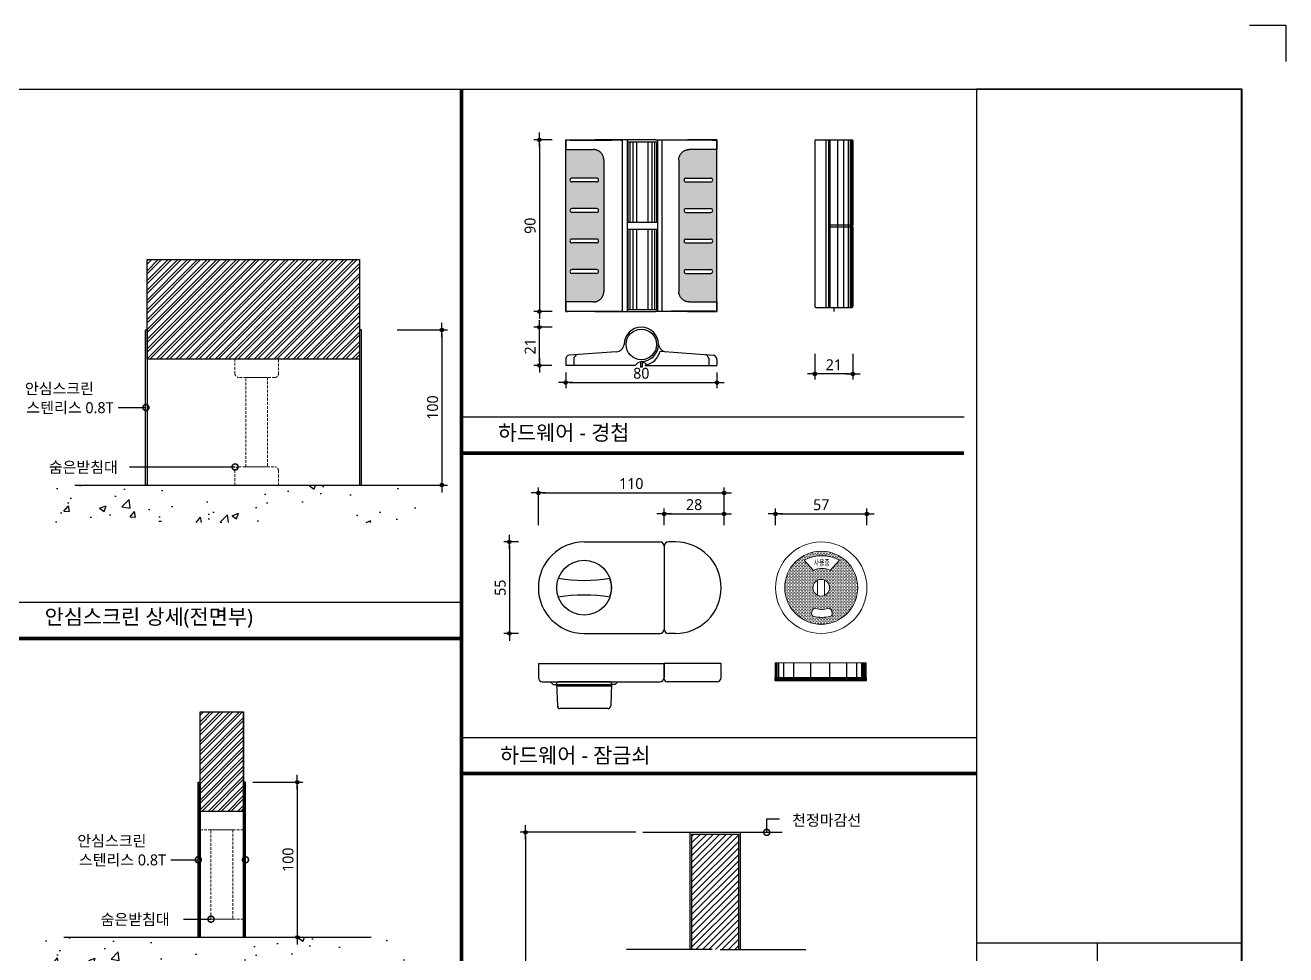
# Model space of a CAD drawing. Extents: x -256 to 8104, y -176 to 5714.
# Drawn here: x 4629 to 8104, y 3153 to 5714 of the extents above; entities that cross this region are included whole.
import ezdxf
from ezdxf.enums import TextEntityAlignment as Align

# ---------------------------------------------------------------- set-up
doc = ezdxf.new("R2010")
doc.units = 0
doc.header["$LTSCALE"] = 30
doc.linetypes.add('HIDDEN', pattern=[0.375, 0.25, -0.125])
doc.layers.get('0').update_dxf_attribs({"linetype": 'CONTINUOUS'})
doc.layers.get('DEFPOINTS').update_dxf_attribs({"linetype": 'CONTINUOUS'})
for name, color, linetype in [('02---제품선', 4, 'CONTINUOUS'), ('C', 2, 'CONTINUOUS'), ('curior-0Line', 252, 'CONTINUOUS'), ('DIM', 7, 'CONTINUOUS'), ('HAT', 8, 'CONTINUOUS'), ('HID', 9, 'HIDDEN'), ('TIT', 3, 'CONTINUOUS'), ('문자', 3, 'CONTINUOUS'), ('부자재', 4, 'CONTINUOUS'), ('잠금쇠(회전형)', 4, 'CONTINUOUS'), ('치수', 1, 'CONTINUOUS'), ('판넬', 2, 'CONTINUOUS'), ('해치', 8, 'CONTINUOUS')]:
    doc.layers.add(name, color=color, linetype=linetype)
doc.styles.add('HDW', font='gulim.ttc')
doc.styles.add('돋움', font='malgun.ttf')
doc.dimstyles.new('10', dxfattribs={"dimscale": 10, "dimtxt": 3, "dimasz": 1, "dimexe": 1.5, "dimexo": 2, "dimgap": 1, "dimtad": 1, "dimdec": 0, "dimlunit": 6, "dimtxsty": '돋움', "dimblk": 'DIMDOT', "dimcen": -1, "dimdle": 1.5, "dimclrt": 3, "dimazin": 3, "dimtfac": 1, "dimtdec": 0, "dimtix": 1, "dimtmove": 2, "dimatfit": 3, "dimldrblk": 'DIMDOT', "dimarcsym": 0})

# ---------------------------------------------------------------- blocks, each defined once
blk = doc.blocks.new('DIMDOT')
at = {"linetype": 'Continuous'}
blk.add_line((-2, 0), (2, 0), dxfattribs=at)
for radius in [0.5, 0.25]:
    blk.add_circle((0, 0), radius, dxfattribs=at)
blk = doc.blocks.new('*D30')
at = {"layer": 'DEFPOINTS', "color": 0}
for p in [(14744.3, 4552.6), (14232.3, 4444), (14744.3, 4444)]:
    blk.add_point(p, dxfattribs=at)
at = {"layer": 'DIM', "color": 0, "lineweight": -2, "ltscale": 10}
for p, q in [((14232.3, 4464), (14232.3, 4567.6)), ((14242.3, 4552.6), (14734.3, 4552.6)), ((14744.3, 4464), (14744.3, 4567.6))]:
    blk.add_line(p, q, dxfattribs=at)
at = {"layer": 'DIM', "color": 0, "lineweight": -2, "xscale": 10, "yscale": 10, "zscale": 10, "rotation": 180}
blk.add_blockref('DIMDOT', (14232.3, 4552.6), dxfattribs=at)
at = {"layer": 'DIM', "color": 0, "lineweight": -2, "xscale": 10, "yscale": 10, "zscale": 10}
blk.add_blockref('DIMDOT', (14744.3, 4552.6), dxfattribs=at)
at = {"layer": 'DIM', "color": 3, "insert": (14488.3, 4578.2), "char_height": 30, "attachment_point": 5, "style": '돋움'}
blk.add_mtext('110', dxfattribs=at)
blk = doc.blocks.new('*D31')
at = {"layer": 'DEFPOINTS', "color": 0}
for p in [(14744.3, 4494.6), (14579.2, 4444), (14744.3, 4444)]:
    blk.add_point(p, dxfattribs=at)
at = {"layer": 'DIM', "color": 0, "lineweight": -2, "ltscale": 10}
for p, q in [((14579.2, 4464), (14579.2, 4509.6)), ((14589.2, 4494.6), (14734.3, 4494.6)), ((14744.3, 4464), (14744.3, 4509.6))]:
    blk.add_line(p, q, dxfattribs=at)
at = {"layer": 'DIM', "color": 0, "lineweight": -2, "xscale": 10, "yscale": 10, "zscale": 10, "rotation": 180}
blk.add_blockref('DIMDOT', (14579.2, 4494.6), dxfattribs=at)
at = {"layer": 'DIM', "color": 0, "lineweight": -2, "xscale": 10, "yscale": 10, "zscale": 10}
blk.add_blockref('DIMDOT', (14744.3, 4494.6), dxfattribs=at)
at = {"layer": 'DIM', "color": 3, "insert": (14661.7, 4520.1), "char_height": 30, "attachment_point": 5, "style": '돋움'}
blk.add_mtext('28', dxfattribs=at)
blk = doc.blocks.new('*D32')
at = {"layer": 'DEFPOINTS', "color": 0}
for p in [(15138, 4494.6), (14886, 4444), (15138, 4444)]:
    blk.add_point(p, dxfattribs=at)
at = {"layer": 'DIM', "color": 0, "lineweight": -2, "ltscale": 10}
for p, q in [((14886, 4464), (14886, 4509.6)), ((14896, 4494.6), (15128, 4494.6)), ((15138, 4464), (15138, 4509.6))]:
    blk.add_line(p, q, dxfattribs=at)
at = {"layer": 'DIM', "color": 0, "lineweight": -2, "xscale": 10, "yscale": 10, "zscale": 10, "rotation": 180}
blk.add_blockref('DIMDOT', (14886, 4494.6), dxfattribs=at)
at = {"layer": 'DIM', "color": 0, "lineweight": -2, "xscale": 10, "yscale": 10, "zscale": 10}
blk.add_blockref('DIMDOT', (15138, 4494.6), dxfattribs=at)
at = {"layer": 'DIM', "color": 3, "insert": (15012, 4519.9), "char_height": 30, "attachment_point": 5, "style": '돋움'}
blk.add_mtext('57', dxfattribs=at)
blk = doc.blocks.new('*D26')
at = {"layer": 'DEFPOINTS', "color": 0}
for p in [(14289.9, 5525.4), (14234.9, 5052.2), (14289.9, 5052.2)]:
    blk.add_point(p, dxfattribs=at)
at = {"layer": 'DIM', "color": 0, "lineweight": -2, "ltscale": 10}
for p, q in [((14269.9, 5525.4), (14219.9, 5525.4)), ((14234.9, 5515.4), (14234.9, 5062.2)), ((14269.9, 5052.2), (14219.9, 5052.2))]:
    blk.add_line(p, q, dxfattribs=at)
at = {"layer": 'DIM', "color": 0, "lineweight": -2, "xscale": 10, "yscale": 10, "zscale": 10}
for p, rotation in [((14234.9, 5525.4), 90), ((14234.9, 5052.2), 270)]:
    blk.add_blockref('DIMDOT', p, dxfattribs=dict(at, rotation=rotation))
at = {"layer": 'DIM', "color": 3, "insert": (14209.4, 5288.8), "char_height": 30, "attachment_point": 5, "rotation": 90, "style": '돋움'}
blk.add_mtext('90', dxfattribs=at)
blk = doc.blocks.new('*D27')
at = {"layer": 'DEFPOINTS', "color": 0}
for p in [(14307.5, 4904), (14724.6, 4904), (14724.6, 4856.6)]:
    blk.add_point(p, dxfattribs=at)
at = {"layer": 'DIM', "color": 0, "lineweight": -2, "ltscale": 10}
for p, q in [((14307.5, 4884), (14307.5, 4841.6)), ((14724.6, 4884), (14724.6, 4841.6)), ((14317.5, 4856.6), (14714.6, 4856.6))]:
    blk.add_line(p, q, dxfattribs=at)
at = {"layer": 'DIM', "color": 0, "lineweight": -2, "xscale": 10, "yscale": 10, "zscale": 10, "rotation": 180}
blk.add_blockref('DIMDOT', (14307.5, 4856.6), dxfattribs=at)
at = {"layer": 'DIM', "color": 0, "lineweight": -2, "xscale": 10, "yscale": 10, "zscale": 10}
blk.add_blockref('DIMDOT', (14724.6, 4856.6), dxfattribs=at)
at = {"layer": 'DIM', "color": 3, "insert": (14516, 4882.1), "char_height": 30, "attachment_point": 5, "style": '돋움'}
blk.add_mtext('80', dxfattribs=at)
blk = doc.blocks.new('*D28')
at = {"layer": 'DEFPOINTS', "color": 0}
for p in [(14234.9, 5009), (14289.9, 5009), (14289.2, 4904)]:
    blk.add_point(p, dxfattribs=at)
at = {"layer": 'DIM', "color": 0, "lineweight": -2, "ltscale": 10}
for p, q in [((14269.9, 5009), (14219.9, 5009)), ((14234.9, 4914), (14234.9, 4999)), ((14269.2, 4904), (14219.9, 4904))]:
    blk.add_line(p, q, dxfattribs=at)
at = {"layer": 'DIM', "color": 0, "lineweight": -2, "xscale": 10, "yscale": 10, "zscale": 10}
for p, rotation in [((14234.9, 5009), 90), ((14234.9, 4904), 270)]:
    blk.add_blockref('DIMDOT', p, dxfattribs=dict(at, rotation=rotation))
at = {"layer": 'DIM', "color": 3, "insert": (14209.5, 4956.5), "char_height": 30, "attachment_point": 5, "rotation": 90, "style": '돋움'}
blk.add_mtext('21', dxfattribs=at)
blk = doc.blocks.new('*D29')
at = {"layer": 'DEFPOINTS', "color": 0}
for p in [(14994.4, 4956.2), (15099.4, 4955.5), (14994.4, 4880.5)]:
    blk.add_point(p, dxfattribs=at)
at = {"layer": 'DIM', "color": 0, "lineweight": -2, "ltscale": 10}
for p, q in [((14994.4, 4936.2), (14994.4, 4865.5)), ((15099.4, 4935.5), (15099.4, 4865.5)), ((15089.4, 4880.5), (15004.4, 4880.5))]:
    blk.add_line(p, q, dxfattribs=at)
at = {"layer": 'DIM', "color": 0, "lineweight": -2, "xscale": 10, "yscale": 10, "zscale": 10, "rotation": 180}
blk.add_blockref('DIMDOT', (14994.4, 4880.5), dxfattribs=at)
at = {"layer": 'DIM', "color": 0, "lineweight": -2, "xscale": 10, "yscale": 10, "zscale": 10}
blk.add_blockref('DIMDOT', (15099.4, 4880.5), dxfattribs=at)
at = {"layer": 'DIM', "color": 3, "insert": (15046.9, 4905.8), "char_height": 30, "attachment_point": 5, "style": '돋움'}
blk.add_mtext('21', dxfattribs=at)
blk = doc.blocks.new('*D34')
at = {"layer": 'DEFPOINTS', "color": 0}
for p in [(14197.9, 4417.4), (14152.3, 4165.4), (14197.9, 4165.4)]:
    blk.add_point(p, dxfattribs=at)
at = {"layer": 'DIM', "color": 0, "lineweight": -2, "ltscale": 10}
for p, q in [((14177.9, 4417.4), (14137.3, 4417.4)), ((14152.3, 4407.4), (14152.3, 4175.4)), ((14177.9, 4165.4), (14137.3, 4165.4))]:
    blk.add_line(p, q, dxfattribs=at)
at = {"layer": 'DIM', "color": 0, "lineweight": -2, "xscale": 10, "yscale": 10, "zscale": 10}
for p, rotation in [((14152.3, 4417.4), 90), ((14152.3, 4165.4), 270)]:
    blk.add_blockref('DIMDOT', p, dxfattribs=dict(at, rotation=rotation))
at = {"layer": 'DIM', "color": 3, "insert": (14127, 4291.4), "char_height": 30, "attachment_point": 5, "rotation": 90, "style": '돋움'}
blk.add_mtext('55', dxfattribs=at)
blk = doc.blocks.new('*D33')
at = {"layer": 'DEFPOINTS', "color": 0}
for p in [(14520.9, 3617.4), (14196.8, 1278.5), (14520.9, 1278.5)]:
    blk.add_point(p, dxfattribs=at)
at = {"layer": 'DIM', "color": 0, "lineweight": -2, "ltscale": 10}
for p, q in [((14500.9, 3617.4), (14181.8, 3617.4)), ((14196.8, 3607.4), (14196.8, 1288.5)), ((14500.9, 1278.5), (14181.8, 1278.5))]:
    blk.add_line(p, q, dxfattribs=at)
at = {"layer": 'DIM', "color": 0, "lineweight": -2, "xscale": 10, "yscale": 10, "zscale": 10}
for p, rotation in [((14196.8, 3617.4), 90), ((14196.8, 1278.5), 270)]:
    blk.add_blockref('DIMDOT', p, dxfattribs=dict(at, rotation=rotation))
at = {"layer": 'DIM', "color": 3, "insert": (14171.6, 2448), "char_height": 30, "attachment_point": 5, "rotation": 90, "style": '돋움'}
blk.add_mtext('VAR.', dxfattribs=at)
blk = doc.blocks.new('A$C13EB2441')
for p, q in [((0.837, 7.375), (0.837, 14.115)), ((0.837, 6.74), (0.837, 0))]:
    blk.add_line(p, q)
blk = doc.blocks.new('*D36')
at = {"layer": 'DEFPOINTS', "color": 0}
for p in [(13424.7, 3755.5), (13424.7, 3328.1), (13567.6, 3328.1)]:
    blk.add_point(p, dxfattribs=at)
at = {"layer": 'DIM', "color": 0, "lineweight": -2, "ltscale": 10}
for p, q in [((13444.7, 3755.5), (13582.6, 3755.5)), ((13567.6, 3745.5), (13567.6, 3338.1)), ((13444.7, 3328.1), (13582.6, 3328.1))]:
    blk.add_line(p, q, dxfattribs=at)
at = {"layer": 'DIM', "color": 0, "lineweight": -2, "xscale": 10, "yscale": 10, "zscale": 10}
for p, rotation in [((13567.6, 3755.5), 90), ((13567.6, 3328.1), 270)]:
    blk.add_blockref('DIMDOT', p, dxfattribs=dict(at, rotation=rotation))
at = {"layer": 'DIM', "color": 3, "insert": (13542.1, 3541.8), "char_height": 30, "attachment_point": 5, "rotation": 90, "style": '돋움'}
blk.add_mtext('100', dxfattribs=at)
blk = doc.blocks.new('_DOTSMALL')
at = {"color": 0, "linetype": 'ByBlock', "const_width": 0.5}
blk.add_lwpolyline([(-0.0625, 0, 1), (0.0625, 0, 1)], format="xyb", close=True, dxfattribs=at)
blk = doc.blocks.new('A$C63EC304E')
at = {"layer": '치수', "color": 1, "xscale": 2.5, "yscale": 2.5, "zscale": 2.5, "rotation": 234.3098741996962}
blk.add_blockref('_DOTSMALL', (0.31, 0.31), dxfattribs=at)
blk = doc.blocks.new('A$C2BC9653E')
at = {"layer": '치수', "xscale": 0.3333333333333333, "yscale": 0.3333333333333333, "zscale": 0.3333333333333333}
blk.add_blockref('A$C63EC304E', (0, 0), dxfattribs=at)
blk = doc.blocks.new('A$C7FC71301')
at = {"layer": '치수', "rotation": 180}
blk.add_blockref('A$C2BC9653E', (0.208, 0.208), dxfattribs=at)
blk = doc.blocks.new('A$C4A20372B')
at = {"layer": '치수'}
blk.add_blockref('A$C7FC71301', (0, 0), dxfattribs=at)
blk = doc.blocks.new('A$C566469F5')
at = {"layer": '치수'}
blk.add_blockref('A$C4A20372B', (0, 0), dxfattribs=at)
blk = doc.blocks.new('A$C7E317CD4')
at = {"layer": '해치', "xscale": 2, "yscale": 2, "zscale": 2}
blk.add_blockref('A$C566469F5', (0, 0), dxfattribs=at)
blk = doc.blocks.new('A$C601D7F27')
at = {"layer": '치수'}
blk.add_blockref('A$C7E317CD4', (0, 0), dxfattribs=at)
blk = doc.blocks.new('A$C38802C08')
at = {"layer": '치수'}
blk.add_blockref('A$C601D7F27', (0, 0), dxfattribs=at)
blk = doc.blocks.new('*D38')
at = {"layer": 'DEFPOINTS', "color": 0}
for p in [(13823.4, 5001.6), (13823.4, 4574.2), (13966.3, 4574.2)]:
    blk.add_point(p, dxfattribs=at)
at = {"layer": 'DIM', "color": 0, "lineweight": -2, "ltscale": 10}
for p, q in [((13843.4, 5001.6), (13981.3, 5001.6)), ((13966.3, 4991.6), (13966.3, 4584.2)), ((13843.4, 4574.2), (13981.3, 4574.2))]:
    blk.add_line(p, q, dxfattribs=at)
at = {"layer": 'DIM', "color": 0, "lineweight": -2, "xscale": 10, "yscale": 10, "zscale": 10}
for p, rotation in [((13966.3, 5001.6), 90), ((13966.3, 4574.2), 270)]:
    blk.add_blockref('DIMDOT', p, dxfattribs=dict(at, rotation=rotation))
at = {"layer": 'DIM', "color": 3, "insert": (13940.7, 4787.9), "char_height": 30, "attachment_point": 5, "rotation": 90, "style": '돋움'}
blk.add_mtext('100', dxfattribs=at)
blk = doc.blocks.new('DESIGN-01', base_point=(8188.6, 127.1))
h = blk.add_hatch()
h.set_pattern_fill('ANSI31', color=2, style=0)
h.set_pattern_definition([(45, (11405.2524, 1791.3226), (-2.245064, 2.245064), [])])
h.paths.add_polyline_path([(13299.7, 3755.5), (13294.7, 3755.5), (13294.7, 3543.9, -1), (13294.7, 3539.7), (13294.7, 3328.1), (13299.7, 3328.1)])
h.paths.add_polyline_path([(13424.7, 3539.7, -1), (13424.7, 3543.9), (13424.7, 3755.5), (13419.7, 3755.5), (13419.7, 3328.1), (13424.7, 3328.1)])
at = {"layer": 'HAT'}
h = blk.add_hatch(dxfattribs=at)
h.set_pattern_fill('ANSI32', color=256, scale=2, style=0)
h.set_pattern_definition([(45, (-103.01, -57.5), (-13.470384, 13.470384), []), (45, (-94.03, -57.5), (-13.470384, 13.470384), [])])
h.paths.add_polyline_path([(13153.9, 5195.4), (13739.3, 5195.4), (13739.3, 4920.8), (13153.9, 4920.8)])
h = blk.add_hatch(dxfattribs=at)
h.set_pattern_fill('ANSI32', color=256, scale=2, style=0)
h.set_pattern_definition([(45, (8218.403, -48.667), (-13.470384, 13.470384), []), (45, (8227.384, -48.667), (-13.470384, 13.470384), [])])
h.paths.add_polyline_path([(13419.7, 3949.3), (13299.7, 3949.3), (13299.7, 3674.7), (13419.7, 3674.7), (13419.7, 3755.5)])
at = {"layer": 'HAT', "transparency": 33554687}
h = blk.add_hatch(dxfattribs=at)
h.set_pattern_fill('ANSI31', color=256, scale=4)
h.set_pattern_definition([(45, (-132.914, -48.667), (-8.980256, 8.980256), [])])
h.paths.add_polyline_path([(14711.1, 3294.5), (14733.3, 3294.5), (14784.7, 3294.5), (14784.7, 3612.4), (14654.7, 3612.4), (14654.7, 3294.5)])
at = {"layer": '해치'}
h = blk.add_hatch(dxfattribs=at)
h.set_pattern_fill('DOTS', color=256, scale=2.628474)
h.set_pattern_definition([(0, (11345.76, 5860.3747), (2.086351, 4.172702), [0, -4.172702])])
edge = h.paths.add_edge_path()
edge.add_line((14308, 5078.8), (14308, 5078.8))
edge.add_spline(control_points=[(14308, 5078.8), (14308.3, 5078.8), (14319.8, 5078.8)], knot_values=[-0.724312, -0.724312, -0.724312, 0.724312, 0.724312, 0.724312], weights=[1, 0.748956, 1], degree=2, periodic=0)
edge.add_line((14319.8, 5078.8), (14383.7, 5078.8))
edge.add_spline(control_points=[(14383.7, 5078.8), (14412.6, 5078.8), (14412.6, 5107.7)], knot_values=[-1.570796, -1.570796, -1.570796, 0, 0, 0], weights=[1, 0.707107, 1], degree=2, periodic=0)
edge.add_line((14412.6, 5107.7), (14412.6, 5469.9))
edge.add_spline(control_points=[(14412.6, 5469.9), (14412.6, 5498.8), (14383.7, 5498.8)], knot_values=[0, 0, 0, 1.570796, 1.570796, 1.570796], weights=[1, 0.707107, 1], degree=2, periodic=0)
edge.add_line((14383.7, 5498.8), (14319.8, 5498.8))
edge.add_spline(control_points=[(14319.8, 5498.8), (14308.3, 5498.8), (14308, 5498.8)], knot_values=[-0.724312, -0.724312, -0.724312, 0.724312, 0.724312, 0.724312], weights=[1, 0.748956, 1], degree=2, periodic=0)
edge.add_line((14308, 5498.8), (14308, 5078.8))
h.paths.add_polyline_path([(14392.9, 5420.1, -0.414214), (14398.1, 5414.8, -0.414214), (14392.9, 5409.5), (14324.5, 5409.5, -0.414214), (14319.3, 5414.8, -0.414214), (14324.5, 5420.1)], flags=16)
h.paths.add_polyline_path([(14392.9, 5336.1, -0.414214), (14398.1, 5330.8, -0.414214), (14392.9, 5325.5), (14324.5, 5325.5, -0.414214), (14319.3, 5330.8, -0.414214), (14324.5, 5336.1)], flags=16)
h.paths.add_polyline_path([(14392.9, 5252, -0.414214), (14398.1, 5246.8, -0.414214), (14392.9, 5241.5), (14324.5, 5241.5, -0.414214), (14319.3, 5246.8, -0.414214), (14324.5, 5252)], flags=16)
h.paths.add_polyline_path([(14392.9, 5168, -0.414214), (14398.1, 5162.8, -0.414214), (14392.9, 5157.5), (14324.5, 5157.5, -0.414214), (14319.3, 5162.8, -0.414214), (14324.5, 5168)], flags=16)
h = blk.add_hatch(dxfattribs=at)
h.set_pattern_fill('DOTS', color=256, scale=2.628474)
h.set_pattern_definition([(0, (10871.1426, 5860.3747), (2.086351, 4.1727023), [0, -4.1727023])])
edge = h.paths.add_edge_path()
edge.add_spline(control_points=[(14619.4, 5469.9), (14619.4, 5498.8), (14648.3, 5498.8)], knot_values=[0, 0, 0, 1.570796, 1.570796, 1.570796], weights=[1, 0.707107, 1], degree=2, periodic=0)
edge.add_line((14648.3, 5498.8), (14712.2, 5498.8))
edge.add_spline(control_points=[(14712.2, 5498.8), (14723.8, 5498.8), (14724, 5498.8)], knot_values=[-0.724312, -0.724312, -0.724312, 0.724312, 0.724312, 0.724312], weights=[1, 0.748956, 1], degree=2, periodic=0)
edge.add_line((14724.1, 5498.8), (14724.1, 5078.8))
edge.add_line((14724.1, 5078.8), (14724, 5078.8))
edge.add_spline(control_points=[(14724, 5078.8), (14723.8, 5078.8), (14712.2, 5078.8)], knot_values=[-0.724312, -0.724312, -0.724312, 0.724312, 0.724312, 0.724312], weights=[1, 0.748956, 1], degree=2, periodic=0)
edge.add_line((14712.2, 5078.8), (14648.3, 5078.8))
edge.add_spline(control_points=[(14648.3, 5078.8), (14619.4, 5078.8), (14619.4, 5107.7)], knot_values=[-1.570796, -1.570796, -1.570796, 0, 0, 0], weights=[1, 0.707107, 1], degree=2, periodic=0)
edge.add_line((14619.4, 5107.7), (14619.4, 5469.9))
h.paths.add_polyline_path([(14639.2, 5420.1, 0.414214), (14633.9, 5414.8, 0.414214), (14639.2, 5409.5), (14707.5, 5409.5, 0.414214), (14712.8, 5414.8, 0.414214), (14707.5, 5420.1)], flags=16)
h.paths.add_polyline_path([(14639.2, 5336.1, 0.414214), (14633.9, 5330.8, 0.414214), (14639.2, 5325.5), (14707.5, 5325.5, 0.414214), (14712.8, 5330.8, 0.414214), (14707.5, 5336.1)], flags=16)
h.paths.add_polyline_path([(14639.2, 5252, 0.414214), (14633.9, 5246.8, 0.414214), (14639.2, 5241.5), (14707.5, 5241.5, 0.414214), (14712.8, 5246.8, 0.414214), (14707.5, 5252)], flags=16)
h.paths.add_polyline_path([(14639.2, 5168, 0.414214), (14633.9, 5162.8, 0.414214), (14639.2, 5157.5), (14707.5, 5157.5, 0.414214), (14712.8, 5162.8, 0.414214), (14707.5, 5168)], flags=16)
h = blk.add_hatch(dxfattribs=at)
h.set_pattern_fill('AR-CONC', color=256, style=0)
h.set_pattern_definition([(50, (11435.16, 3037.4), (182.185, -15.939), [19.05, -209.55]), (355, (11435.16, 3037.4), (-35.243, 191.057), [15.24, -167.64]), (100.451, (11450.34, 3036.08), (146.943, 175.117), [16.19, -178.09]), (46.184, (11435.16, 3088.2), (271.079, -42.042), [28.575, -314.325]), (96.636, (11457.75, 3084.7), (237.404, 247.426), [24.285, -267.135]), (351.184, (11435.16, 3088.2), (237.405, 247.425), [22.86, -251.46]), (21, (11460.56, 3075.5), (151.615, -102.2655), [19.05, -209.55]), (326, (11460.56, 3075.5), (61.802, 184.188), [15.24, -167.64]), (71.4514, (11473.2, 3066.98), (213.416, 81.923), [16.19, -178.09]), (37.5, (11435.16, 3037.406), (3.0886, 84.555), [0, -165.608, 0, -170.18, 0, -168.275]), (7.5, (11435.16, 3037.41), (66.8197, 100.1806), [0, -97.028, 0, -161.798, 0, -64.135]), (327.5, (11378.515, 3037.406), (135.5906, -5.7287), [0, -63.5, 0, -198.12, 0, -262.89]), (317.5, (11353.11, 3037.41), (148.129, 25.4265), [0, -82.55, 0, -131.572, 0, -186.69])])
h.paths.add_polyline_path([(13914.7, 4471.2), (13914.7, 4574.2), (12864.5, 4574.2), (12864.5, 4471.2)])
h = blk.add_hatch(dxfattribs=at)
h.set_pattern_fill('DOTS', color=256, scale=2.628474)
h.set_pattern_definition([(0, (9317.9545, 834.0972), (2.086351, 4.1727023), [0, -4.1727023])])
h.paths.add_polyline_path([(15112.6, 4291.4, 1), (14911.3, 4291.4, 1)])
h.paths.add_polyline_path([(14989, 4291.4, -1), (15034.9, 4291.4, -1)], flags=16)
h.paths.add_polyline_path([(15036.7, 4338.7, 0.250537), (14990.8, 4338.7), (14965, 4367.2, -0.258173), (15062.5, 4367.2)], flags=16)
h.paths.add_polyline_path([(15039.4, 4230), (15042.2, 4221.9, -0.437988), (15037.4, 4212.8, -0.127495), (14990.2, 4212.8, -0.437988), (14985.3, 4221.9), (14988.1, 4230, -0.407197), (14996.9, 4234.4, 0.156299), (15030.7, 4234.4, -0.407197)], flags=16)
h.paths.add_polyline_path([(14987.4, 4345.7), (14987.4, 4374.9), (15039.7, 4374.9), (15039.7, 4345.7)], flags=8)
h = blk.add_hatch(dxfattribs=at)
h.set_pattern_fill('AR-CONC', color=256, style=0)
h.set_pattern_definition([(50, (11405.25, 1791.32), (182.185, -15.939), [19.05, -209.55]), (355, (11405.25, 1791.32), (-35.243, 191.057), [15.24, -167.64]), (100.451, (11420.43, 1790), (146.943, 175.117), [16.19, -178.09]), (46.184, (11405.25, 1842.12), (271.079, -42.042), [28.575, -314.325]), (96.636, (11427.84, 1838.62), (237.404, 247.426), [24.285, -267.135]), (351.184, (11405.25, 1842.12), (237.405, 247.425), [22.86, -251.46]), (21, (11430.65, 1829.42), (151.615, -102.2655), [19.05, -209.55]), (326, (11430.65, 1829.42), (61.802, 184.188), [15.24, -167.64]), (71.4514, (11443.29, 1820.9), (213.416, 81.923), [16.19, -178.09]), (37.5, (11405.25, 1791.32), (3.0886, 84.555), [0, -165.608, 0, -170.18, 0, -168.275]), (7.5, (11405.25, 1791.32), (66.8197, 100.1806), [0, -97.028, 0, -161.798, 0, -64.135]), (327.5, (11348.61, 1791.32), (135.5906, -5.7287), [0, -63.5, 0, -198.12, 0, -262.89]), (317.5, (11323.21, 1791.32), (148.129, 25.4265), [0, -82.55, 0, -131.572, 0, -186.69])])
h.paths.add_polyline_path([(13884.8, 3225.1), (13884.8, 3328.1), (12834.6, 3328.1), (12834.6, 3225.1)])
at = {"color": 2}
for p, q in [((16192.7, 5841.3), (16292.7, 5841.3)), ((16192.7, 5841.3), (16292.7, 5841.3)), ((16192.7, 5841.3), (16292.7, 5841.3)), ((16292.7, 5841.3), (16292.7, 5741.3)), ((16292.7, 5841.3), (16292.7, 5741.3)), ((16292.7, 5841.3), (16292.7, 5741.3)), ((15046.9, 5063.8), (15046.9, 5052.2)), ((12953.9, 4574.2), (13843.4, 4574.2)), ((14520.1, 3617.4), (14904.7, 3617.4)), ((12924, 3328.1), (13771.7, 3328.1))]:
    blk.add_line(p, q, dxfattribs=at)
at = {"color": 8}
for p, q in [((14020.5, 4761.9), (15405.8, 4761.9)), ((10672.7, 4251.3), (14020.5, 4251.3)), ((14020.5, 3879.1), (15440.2, 3879.1))]:
    blk.add_line(p, q, dxfattribs=at)
at = {"color": 2}
for points in [[(8187.9, 5665.5), (15440.2, 5665.5), (15440.2, 127.2), (8187.9, 127.2)], [(8187.9, 5665.5), (15440.2, 5665.5), (15440.2, 127.2), (8187.9, 127.2)], [(8187.9, 5665.5), (16169.8, 5665.5), (16169.8, 127.2), (8187.9, 127.2)], [(13148.9, 5001.6), (13153.9, 5001.6), (13153.9, 4574.2), (13148.9, 4574.2)], [(13744.3, 5001.6), (13739.3, 5001.6), (13739.3, 4574.2), (13744.3, 4574.2)], [(13294.7, 3755.5), (13299.7, 3755.5), (13299.7, 3328.1), (13294.7, 3328.1)], [(13424.7, 3755.5), (13419.7, 3755.5), (13419.7, 3328.1), (13424.7, 3328.1)]]:
    blk.add_lwpolyline(points, close=True, dxfattribs=at)
at = {"color": 8, "const_width": 10}
for points in [[(14020.5, 127.2), (14020.5, 5665.5)], [(14020.5, 4661.9), (15405.8, 4661.9)], [(10672.7, 4151.3), (14020.5, 4151.3)], [(14020.5, 3779.1), (15440.2, 3779.1)]]:
    blk.add_lwpolyline(points, dxfattribs=at)
at = {"layer": '02---제품선'}
for p, q in [((14358.3, 4417.4), (14567.6, 4417.4)), ((14610.3, 4417.4), (14590.9, 4417.4)), ((14579.2, 4405.8), (14579.2, 4177.1)), ((14579.2, 4405.8), (14579.2, 4177.1)), ((14358.3, 4165.4), (14567.6, 4165.4)), ((14610.3, 4165.4), (14590.9, 4165.4)), ((14232.3, 4082.5), (14579.2, 4082.5)), ((14232.3, 4082.5), (14232.3, 4043.7)), ((14579.2, 4082.5), (14579.2, 4043.7)), ((14736.3, 4082.5), (14579.2, 4082.5)), ((14579.2, 4039.8), (14579.2, 4082.5)), ((14736.3, 4043.7), (14736.3, 4082.5)), ((14243.9, 4032.1), (14265.2, 4032.1)), ((14265.2, 4032.1), (14451.3, 4032.1)), ((14273, 4024.3), (14265.2, 4032.1)), ((14430, 4032.1), (14286.5, 4032.1)), ((14443.5, 4024.3), (14451.3, 4032.1)), ((14451.3, 4032.1), (14567.6, 4032.1)), ((14724.6, 4032.1), (14587, 4032.1)), ((14273, 4024.3), (14280.7, 4024.3)), ((14280.7, 4024.3), (14435.8, 4024.3)), ((14282.6, 4026.2), (14284.7, 3965.9)), ((14282.7, 4024.3), (14282.7, 4028.2)), ((14430, 4020.4), (14286.5, 4020.4)), ((14433.9, 4026.2), (14431.8, 3965.9)), ((14433.9, 4024.3), (14433.9, 4028.2)), ((14443.5, 4024.3), (14435.8, 4024.3)), ((14424.1, 3958.4), (14292.4, 3958.4))]:
    blk.add_line(p, q, dxfattribs=at)
blk.add_circle((14358.3, 4291.4), 75.6, dxfattribs=at)
blk.add_circle((14358.3, 4291.4), 75.6, dxfattribs=at)
for centre, radius, start, end in [((14358.3, 4291.4), 126, 90, 180), ((14567.6, 4405.8), 11.6, 0, 90), ((14590.9, 4405.8), 11.6, 90, 180), ((14610.3, 4291.4), 126, 0, 90), ((14358.3, 4728.2), 416.6, 260.2031, 279.7969), ((14358.3, 4291.4), 75.6, 340.7512, 19.2488), ((14358.3, 4291.4), 126, 180, 270), ((14610.3, 4291.4), 126, 270, 0), ((14358.3, 3854.6), 416.6, 80.2031, 99.7969), ((14567.6, 4177.1), 11.6, 270, 0), ((14590.9, 4177.1), 11.6, 180, 270), ((14243.9, 4043.7), 11.6, 180, 270), ((14286.5, 4028.2), 3.88, 90, 180), ((14430, 4028.2), 3.88, 0, 90), ((14567.6, 4043.7), 11.6, 270, 0), ((14587, 4039.8), 7.75, 180, 270), ((14724.6, 4043.7), 11.6, 270, 0), ((14286.5, 4024.3), 3.88, 180, 270), ((14430, 4024.3), 3.88, 270, 0), ((14292.4, 3966.1), 7.75, 182, 270), ((14424.1, 3966.1), 7.75, 270, 358)]:
    blk.add_arc(centre, radius, start, end, dxfattribs=at)
at = {"layer": 'C'}
for p, q in [((14654.7, 3612.4), (14654.7, 3294.5)), ((14654.7, 3612.4), (14784.7, 3612.4)), ((14784.7, 3294.5), (14784.7, 3612.4))]:
    blk.add_line(p, q, dxfattribs=at)
at = {"layer": 'curior-0Line'}
for p, q in [((15440.2, 5665.5), (15440.2, 127.9)), ((15440.6, 3313), (16172.7, 3313)), ((15772.8, 3313), (15772.8, 2759.3))]:
    blk.add_line(p, q, dxfattribs=at)
blk.add_lwpolyline([(16172.7, 5665.5), (15440.2, 5665.5), (15440.2, 127.2), (16172.7, 127.2)], close=True, dxfattribs=at)
at = {"layer": 'HID', "lineweight": 15}
for points in [[(13395.8, 4920.8), (13515.8, 4920.8), (13515.8, 4880.8, -0.414214), (13505.8, 4870.8), (13405.8, 4870.8, -0.414214), (13395.8, 4880.8)], [(13405.8, 4624.2), (13505.8, 4624.2, -0.414214), (13515.8, 4614.2), (13515.8, 4574.2), (13395.8, 4574.2), (13395.8, 4614.2, -0.414214)]]:
    blk.add_lwpolyline(points, format="xyb", close=True, dxfattribs=at)
for points in [[(13425.8, 4870.8), (13485.8, 4870.8), (13485.8, 4624.2), (13425.8, 4624.2)], [(13299.7, 3674.7), (13419.7, 3674.7), (13419.7, 3624.7), (13299.7, 3624.7)], [(13329.7, 3624.7), (13389.7, 3624.7), (13389.7, 3378.1), (13329.7, 3378.1)], [(13299.7, 3378.1), (13419.7, 3378.1), (13419.7, 3328.1), (13299.7, 3328.1)]]:
    blk.add_lwpolyline(points, close=True, dxfattribs=at)
at = {"layer": '부자재'}
for p, q in [((14307.5, 5525.4), (14388.9, 5525.4)), ((14307.5, 5052.2), (14307.5, 5525.4)), ((14307.5, 5525.4), (14308, 5524.8)), ((14308, 5524.8), (14308, 5498.8)), ((14308, 5078.8), (14308, 5498.8)), ((14308, 5498.8), (14308, 5498.8)), ((14319.8, 5524.6), (14433.4, 5524.4)), ((14319.8, 5498.8), (14383.7, 5498.8)), ((14389.1, 5525.3), (14388.9, 5525.4)), ((14476.6, 5525.3), (14389.1, 5525.3)), ((14464, 5053.4), (14464, 5524.1)), ((14476.6, 5525.3), (14476.6, 5052.3)), ((14476.6, 5525.3), (14476.6, 5525.3)), ((14555.5, 5525.3), (14643, 5525.3)), ((14560.7, 5525.3), (14560.7, 5052.3)), ((14573.3, 5053.4), (14573.3, 5524.1)), ((14712.2, 5524.6), (14598.6, 5524.4)), ((14643, 5525.3), (14643.2, 5525.4)), ((14724.6, 5525.4), (14643.2, 5525.4)), ((14712.2, 5498.8), (14648.3, 5498.8)), ((14724.6, 5525.4), (14724, 5524.8)), ((14724, 5524.8), (14724, 5498.8)), ((14724.1, 5498.8), (14724, 5498.8)), ((14724.1, 5078.8), (14724.1, 5498.8)), ((14724.6, 5052.2), (14724.6, 5525.4)), ((14994.4, 5522.4), (14994.4, 5066.8)), ((14997.4, 5525.4), (15096.4, 5525.4)), ((15024.4, 5525.4), (15024.4, 5063.8)), ((15031.9, 5525.4), (15031.9, 5063.8)), ((15099.4, 5522.4), (15099.4, 5291.7)), ((14412.6, 5469.9), (14412.6, 5107.7)), ((14619.4, 5469.9), (14619.4, 5107.7)), ((14476.8, 5292.4), (14476.8, 5285)), ((15031.9, 5291.7), (15099.4, 5291.7)), ((15031.9, 5285.7), (15099.4, 5285.7)), ((15098.4, 5291.7), (15098.4, 5285.7)), ((15099.4, 5285.7), (15099.4, 5066.8)), ((14308, 5078.8), (14308, 5078.8)), ((14308, 5078.8), (14308, 5052.8)), ((14383.7, 5078.8), (14319.8, 5078.8)), ((14648.3, 5078.8), (14712.2, 5078.8)), ((14724, 5078.8), (14724.1, 5078.8)), ((14724, 5078.8), (14724, 5052.8)), ((14308, 5052.8), (14307.5, 5052.2)), ((14388.9, 5052.2), (14307.5, 5052.2)), ((14319.8, 5053), (14433.4, 5053.2)), ((14389.1, 5052.3), (14388.9, 5052.2)), ((14389.1, 5052.3), (14476.6, 5052.3)), ((14643, 5052.3), (14555.5, 5052.3)), ((14712.2, 5053), (14598.6, 5053.2)), ((14643, 5052.3), (14643.2, 5052.2)), ((14643.2, 5052.2), (14724.6, 5052.2)), ((14724, 5052.8), (14724.6, 5052.2)), ((14997.4, 5063.8), (15096.4, 5063.8)), ((14446.9, 4941.6), (14317.2, 4932.5)), ((14567.6, 4943), (14714.5, 4932.6)), ((14307.5, 4920.6), (14307.5, 4904)), ((14499.2, 4904), (14307.5, 4904)), ((14330, 4923.7), (14330, 4904)), ((14513.8, 4913.9), (14513.8, 4899.5)), ((14518.3, 4913.9), (14518.3, 4899.5)), ((14526.7, 4904.8), (14526.7, 4904)), ((14526.7, 4904), (14724.6, 4904)), ((14702.1, 4923.7), (14702.1, 4904)), ((14724.6, 4920.6), (14724.6, 4904)), ((14518.3, 4899.5), (14513.8, 4899.5))]:
    blk.add_line(p, q, dxfattribs=at)
blk.add_circle((14516, 4961.8), 42.1, dxfattribs=at)
for centre, radius, start, end in [((14997.4, 5522.4), 3, 90, 180), ((15096.4, 5522.4), 3, 0, 90), ((14997.4, 5066.8), 3, 180, 270), ((15096.4, 5066.8), 3, 270, 0), ((14516, 4961.8), 47.2, 270, 180), ((14445.7, 4964.8), 23.3, 272.9231, 352.4724), ((14517.7, 4955.5), 51.5, 280.084, 345.9792), ((14586.4, 4964.8), 23.3, 187.5276, 267.0769), ((14320.1, 4920.2), 12.6, 101.7765, 181.6712), ((14345.3, 4919.4), 15.9, 113.4077, 164.5497), ((14522.5, 4885.6), 29.6, 102.5267, 141.5475), ((14509.6, 4885.6), 29.6, 43.1003, 77.4733), ((14686.7, 4919.4), 15.9, 15.4503, 67.3004), ((14712, 4920.2), 12.6, 358.3288, 78.2235)]:
    blk.add_arc(centre, radius, start, end, dxfattribs=at)
for points, weights in [([(14319.8, 5524.6), (14308.3, 5524.6), (14308, 5524.8)], [1, 0.748955720789, 1]), ([(14308, 5498.8), (14308.3, 5498.8), (14319.8, 5498.8)], [1, 0.748955720789, 1]), ([(14412.6, 5469.9), (14412.6, 5498.8), (14383.7, 5498.8)], [1, 0.707106781187, 1]), ([(14464, 5524.1), (14450.5, 5524.3), (14433.4, 5524.4)], [1, 0.964784765128, 1]), ([(14476.6, 5525.3), (14476.6, 5525.3), (14476.6, 5525.3)], [1, 0.999924701899, 1]), ([(14619.4, 5469.9), (14619.4, 5498.8), (14648.3, 5498.8)], [1, 0.707106781187, 1]), ([(14712.2, 5524.6), (14723.8, 5524.6), (14724, 5524.8)], [1, 0.748955720789, 1]), ([(14724, 5498.8), (14723.8, 5498.8), (14712.2, 5498.8)], [1, 0.748955720789, 1]), ([(14476.6, 5285), (14476.6, 5285), (14476.6, 5285)], [1, 0.999862102782, 1]), ([(14319.8, 5078.8), (14308.3, 5078.8), (14308, 5078.8)], [1, 0.748955720789, 1]), ([(14383.7, 5078.8), (14412.6, 5078.8), (14412.6, 5107.7)], [1, 0.707106781187, 1]), ([(14648.3, 5078.8), (14619.4, 5078.8), (14619.4, 5107.7)], [1, 0.707106781187, 1]), ([(14712.2, 5078.8), (14723.8, 5078.8), (14724, 5078.8)], [1, 0.748955720789, 1]), ([(14308, 5052.8), (14308.3, 5053), (14319.8, 5053)], [1, 0.748955720789, 1]), ([(14433.4, 5053.2), (14450.5, 5053.3), (14464, 5053.4)], [1, 0.964784765128, 1]), ([(14476.6, 5052.1), (14476.6, 5052.1), (14476.6, 5052.1)], [1, 0.999734260157, 1]), ([(14724, 5052.8), (14723.8, 5053), (14712.2, 5053)], [1, 0.748955720789, 1])]:
    blk.add_rational_spline(points, weights, degree=2, dxfattribs=at)
for points, weights, knots in [([(14555.5, 5525.3), (14555.5, 5525.3), (14516, 5525.3), (14476.6, 5525.3), (14476.6, 5525.3)], [1, 0.707106781186, 1, 0.707106781186, 1], [-1.570796, -1.570796, -1.570796, 0, 0, 1.570796, 1.570796, 1.570796]), ([(14476.6, 5520), (14489.2, 5520), (14516, 5520), (14560.7, 5520), (14560.7, 5520)], [0.872453400774, 0.800943102543, 1, 0.707106781186, 1], [-1.067549, -1.067549, -1.067549, 0, 0, 1.570796, 1.570796, 1.570796]), ([(14560.7, 5297.6), (14560.7, 5297.6), (14520.7, 5297.6), (14490.7, 5297.6), (14476.6, 5297.6)], [1, 0.742797744768, 1, 0.794611058848, 0.917248923756], [-1.467114, -1.467114, -1.467114, 0, 0, 1.171564, 1.171564, 1.171564]), ([(14476.6, 5279.8), (14487.8, 5279.8), (14511.4, 5279.8), (14551.5, 5279.8), (14559.8, 5279.8)], [0.884455168565, 0.830422605945, 1, 0.742797744768, 1], [-0.967291, -0.967291, -0.967291, 0, 0, 1.467114, 1.467114, 1.467114]), ([(14476.6, 5052.1), (14476.6, 5052.1), (14516, 5052.1), (14555.5, 5052.1), (14555.5, 5052.1)], [1, 0.707106781186, 1, 0.707106781186, 1], [-1.570796, -1.570796, -1.570796, 0, 0, 1.570796, 1.570796, 1.570796]), ([(14560.7, 5057.4), (14560.7, 5057.4), (14516, 5057.4), (14489.2, 5057.4), (14476.6, 5057.4)], [1, 0.707106781186, 1, 0.800943102543, 0.872453400774], [-1.570796, -1.570796, -1.570796, 0, 0, 1.067549, 1.067549, 1.067549])]:
    blk.add_rational_spline(points, weights, degree=2, knots=knots, dxfattribs=at)
blk.add_open_spline([(14476.8, 5292.4), (14476.8, 5292.4), (14476.8, 5292.4), (14476.7, 5292.4), (14476.7, 5292.4), (14476.6, 5292.4)], degree=3, knots=[-0.00189331, -0.00189331, -0.00189331, -0.00189331, 0, 0, 0.05421316, 0.05421316, 0.05421316, 0.05421316], dxfattribs=at)
at = {"layer": '잠금쇠(회전형)', "linetype": 'Continuous', "lineweight": 15}
for p, q in [((14965, 4367.2), (14990.8, 4338.7)), ((15062.5, 4367.2), (15036.7, 4338.7)), ((15002, 4312.2), (15002, 4271)), ((15021.1, 4311.8), (15021.1, 4270.5)), ((14988.1, 4230), (14985.3, 4221.9)), ((15039.4, 4230), (15042.2, 4221.9)), ((14885.2, 4084), (15135.6, 4084)), ((14885.2, 4084), (14885.2, 4043.7)), ((14886, 4084), (14886, 4043.7)), ((15135.6, 4084), (15135.6, 4043.7)), ((14884.4, 4043.7), (15136.4, 4043.7)), ((14884.4, 4036), (14884.4, 4043.7)), ((14884.4, 4036.2), (15136.4, 4036.2)), ((15136.4, 4036), (15136.4, 4043.7))]:
    blk.add_line(p, q, dxfattribs=at)
for radius in [126, 100.6, 22.9]:
    blk.add_circle((15012, 4291.4), radius, dxfattribs=at)
for centre, radius, start, end in [((15013.8, 4279), 100.7, 61.0478, 118.9522), ((15013.8, 4295.8), 48.7, 61.8696, 118.1304), ((14991.9, 4219.6), 7, 160.8571, 255.4685), ((14994.7, 4227.7), 7, 72.2332, 160.8571), ((15013.8, 4303.8), 94.1, 255.4685, 284.5315), ((15013.8, 4287.1), 55.3, 252.2332, 287.7668), ((15032.8, 4227.7), 7, 19.1429, 107.7668), ((15035.6, 4219.6), 7, 284.5315, 19.1429)]:
    blk.add_arc(centre, radius, start, end, dxfattribs=at)
at = {"layer": '치수'}
for p, q in [((13074.1, 4787.9), (13150.1, 4787.9)), ((13104.7, 4624.2), (13396.1, 4624.2)), ((14861.8, 3617.6), (14861.8, 3654.7)), ((14861.8, 3654.7), (14896.9, 3654.7)), ((13218.7, 3541.8), (13294.7, 3541.8)), ((13253.7, 3378.1), (13329.7, 3378.1))]:
    blk.add_line(p, q, dxfattribs=at)
at = {"layer": '판넬', "color": 1}
for p, q in [((13299.7, 3328.1), (13299.7, 3949.3)), ((13419.7, 3328.1), (13419.7, 3949.3)), ((14649.7, 3617.4), (14649.7, 3294.5)), ((14789.7, 3294.5), (14789.7, 3617.4))]:
    blk.add_line(p, q, dxfattribs=at)
for points in [[(13153.9, 5195.4), (13739.3, 5195.4), (13739.3, 4920.8), (13153.9, 4920.8)], [(13299.7, 3949.3), (13419.7, 3949.3), (13419.7, 3674.7), (13299.7, 3674.7)]]:
    blk.add_lwpolyline(points, close=True, dxfattribs=at)
at = {"layer": '해치'}
for p, q in [((14479.2, 5520), (14479.2, 5297.6)), ((14484.5, 5520), (14484.5, 5297.6)), ((14492.4, 5520), (14492.4, 5297.6)), ((14502.9, 5520), (14502.9, 5297.6)), ((14534.4, 5520), (14534.4, 5297.6)), ((14544.9, 5520), (14544.9, 5297.6)), ((14552.8, 5520), (14552.8, 5297.6)), ((14558.1, 5520), (14558.1, 5297.6)), ((15036.5, 5063.8), (15036.5, 5525.4)), ((15057.5, 5063.8), (15057.5, 5525.4)), ((15074.5, 5063.8), (15074.5, 5525.4)), ((15087.1, 5063.8), (15087.1, 5525.4)), ((15092.7, 5063.8), (15092.7, 5525.4)), ((15095.5, 5063.8), (15095.5, 5525.4)), ((15097.5, 5063.8), (15097.5, 5525.4)), ((15098.6, 5063.8), (15098.6, 5525.4)), ((15099, 5291.7), (15099, 5525.4)), ((15099.2, 5291.7), (15099.2, 5525.4)), ((14392.9, 5420.1), (14324.5, 5420.1)), ((14392.9, 5409.5), (14324.5, 5409.5)), ((14639.2, 5420.1), (14707.5, 5420.1)), ((14639.2, 5409.5), (14707.5, 5409.5)), ((14392.9, 5336.1), (14324.5, 5336.1)), ((14392.9, 5325.5), (14324.5, 5325.5)), ((14639.2, 5336.1), (14707.5, 5336.1)), ((14639.2, 5325.5), (14707.5, 5325.5)), ((15099, 5063.8), (15099, 5285.7)), ((15099.2, 5063.8), (15099.2, 5285.7)), ((14392.9, 5252), (14324.5, 5252)), ((14479.2, 5279.8), (14479.2, 5057.4)), ((14484.5, 5279.8), (14484.5, 5057.4)), ((14492.4, 5279.8), (14492.4, 5057.4)), ((14502.9, 5279.8), (14502.9, 5057.4)), ((14534.4, 5279.8), (14534.4, 5057.4)), ((14544.9, 5279.8), (14544.9, 5057.4)), ((14552.8, 5279.8), (14552.8, 5057.4)), ((14558.1, 5279.8), (14558.1, 5057.4)), ((14639.2, 5252), (14707.5, 5252)), ((14392.9, 5241.5), (14324.5, 5241.5)), ((14639.2, 5241.5), (14707.5, 5241.5)), ((14392.9, 5168), (14324.5, 5168)), ((14392.9, 5157.5), (14324.5, 5157.5)), ((14639.2, 5168), (14707.5, 5168)), ((14639.2, 5157.5), (14707.5, 5157.5)), ((14887.5, 4084), (14887.5, 4043.7)), ((14890, 4084), (14890, 4043.7)), ((14894.3, 4084), (14894.3, 4043.7)), ((14907.9, 4084), (14907.9, 4043.7)), ((14935.7, 4084), (14935.7, 4043.7)), ((14982, 4084), (14982, 4043.7)), ((15035, 4084), (15035, 4043.7)), ((15081.3, 4084), (15081.3, 4043.7)), ((15109.1, 4084), (15109.1, 4043.7)), ((15122.7, 4084), (15122.7, 4043.7)), ((15126.5, 4084), (15126.5, 4043.7)), ((15130.8, 4084), (15130.8, 4043.7)), ((15133.3, 4084), (15133.3, 4043.7)), ((15134.8, 4084), (15134.8, 4043.7)), ((14884.4, 4041.1), (15136.4, 4041.1)), ((14884.4, 4039.8), (15136.4, 4039.8)), ((14884.4, 4038.5), (15136.4, 4038.5)), ((14884.4, 4037.8), (15136.4, 4037.8)), ((14884.4, 4037), (15136.4, 4037)), ((14884.4, 4036), (15136.4, 4036))]:
    blk.add_line(p, q, dxfattribs=at)
at = {"layer": '해치', "color": 3}
blk.add_line((14649.7, 3617.4), (14789.7, 3617.4), dxfattribs=at)
at = {"layer": '해치'}
for centre, start, end in [((14324.5, 5414.8), 90, 180), ((14324.5, 5414.8), 180, 270), ((14392.9, 5414.8), 0, 90), ((14392.9, 5414.8), 270, 0), ((14639.2, 5414.8), 90, 180), ((14639.2, 5414.8), 180, 270), ((14707.5, 5414.8), 0, 90), ((14707.5, 5414.8), 270, 0), ((14324.5, 5330.8), 90, 180), ((14324.5, 5330.8), 180, 270), ((14392.9, 5330.8), 0, 90), ((14392.9, 5330.8), 270, 0), ((14639.2, 5330.8), 90, 180), ((14639.2, 5330.8), 180, 270), ((14707.5, 5330.8), 0, 90), ((14707.5, 5330.8), 270, 0), ((14324.5, 5246.8), 90, 180), ((14392.9, 5246.8), 0, 90), ((14639.2, 5246.8), 90, 180), ((14707.5, 5246.8), 0, 90), ((14324.5, 5246.8), 180, 270), ((14392.9, 5246.8), 270, 0), ((14639.2, 5246.8), 180, 270), ((14707.5, 5246.8), 270, 0), ((14324.5, 5162.8), 90, 180), ((14324.5, 5162.8), 180, 270), ((14392.9, 5162.8), 0, 90), ((14392.9, 5162.8), 270, 0), ((14639.2, 5162.8), 90, 180), ((14639.2, 5162.8), 180, 270), ((14707.5, 5162.8), 0, 90), ((14707.5, 5162.8), 270, 0)]:
    blk.add_arc(centre, 5.26, start, end, dxfattribs=at)
at = {"xscale": 35, "yscale": 35, "zscale": 35, "rotation": 270}
blk.add_blockref('A$C13EB2441', (14475.2, 3323.8), dxfattribs=at)
at = {"layer": '해치', "xscale": 20, "yscale": 20, "zscale": 20}
for p in [(13146, 4783.7), (13391.9, 4620), (13290.6, 3537.6), (13420.6, 3537.6), (13325.6, 3373.9)]:
    blk.add_blockref('A$C38802C08', p, dxfattribs=at)
at = {"layer": '해치', "xscale": -20, "yscale": 20, "zscale": 20, "rotation": 180}
blk.add_blockref('A$C38802C08', (14857.6, 3621.5), dxfattribs=at)
at = {"layer": 'TIT', "style": '돋움'}
for s, p in [('하드웨어 - 경첩', (14483, 4697.5)), ('안심스크린 상세(전면부)', (13445.2, 4190.4)), ('하드웨어 - 잠금쇠', (14541.3, 3808.6))]:
    blk.add_text(s, height=42, dxfattribs=at).set_placement(p, align=Align.RIGHT)
at = {"layer": '문자', "style": '돋움'}
for s, p in [('안심스크린', (12911.8, 4840.6)), ('스텐리스 0.8T', (12941, 4787.8)), ('숨은받침대', (12977.6, 4624)), ('천정마감선', (15027, 3651.2)), ('안심스크린', (13056.4, 3594.5)), ('스텐리스 0.8T', (13085.6, 3541.7)), ('숨은받침대', (13120.6, 3377.9))]:
    blk.add_text(s, height=30.34, dxfattribs=at).set_placement(p, align=Align.MIDDLE)
at = {"layer": '잠금쇠(회전형)', "linetype": 'Continuous', "lineweight": 15, "style": 'HDW', "width": 0.659278}
blk.add_text('사용중', height=16.4, dxfattribs=at).set_placement((14991.4, 4352.3), (15035.6, 4352.3), align=Align.FIT)
at = {"layer": 'DIM', "ltscale": 10}
for base, p1, p2, angle, text, picture, middle in [((14234.9, 5052.2), (14289.9, 5525.4), (14289.9, 5052.2), 90, '90', '*D26', (14209.4, 5288.8)), ((14234.9, 5009), (14289.2, 4904), (14289.9, 5009), 90, '21', '*D28', (14209.5, 4956.5)), ((14994.4, 4880.5), (15099.4, 4955.5), (14994.4, 4956.2), 180, '21', '*D29', (15046.9, 4905.8)), ((14152.3, 4165.4), (14197.9, 4417.4), (14197.9, 4165.4), 90, '55', '*D34', (14127, 4291.4)), ((14196.8, 1278.5), (14520.9, 3617.4), (14520.9, 1278.5), 90, 'VAR.', '*D33', (14171.6, 2448))]:
    dim = blk.add_linear_dim(base=base, p1=p1, p2=p2, angle=angle, text=text, dimstyle='10', override={"dimtxsty": '돋움'}, dxfattribs=at)
    dim.commit()
    dim.dimension.update_dxf_attribs({"geometry": picture, "text_midpoint": middle})
for base, p1, p2, picture, middle in [((13966.3, 4574.2), (13823.4, 5001.6), (13823.4, 4574.2), '*D38', (13940.7, 4787.9)), ((13567.6, 3328.1), (13424.7, 3755.5), (13424.7, 3328.1), '*D36', (13542.1, 3541.8))]:
    dim = blk.add_linear_dim(base=base, p1=p1, p2=p2, angle=90, text='100', dimstyle='10', dxfattribs=at)
    dim.commit()
    dim.dimension.update_dxf_attribs({"geometry": picture, "text_midpoint": middle})
for base, p1, p2, text, picture, middle in [((14724.6, 4856.6), (14307.5, 4904), (14724.6, 4904), '80', '*D27', (14516, 4882.1)), ((14744.3, 4552.6), (14232.3, 4444), (14744.3, 4444), '110', '*D30', (14488.3, 4578.2)), ((14744.3, 4494.6), (14579.2, 4444), (14744.3, 4444), '28', '*D31', (14661.7, 4520.1)), ((15138, 4494.6), (14886, 4444), (15138, 4444), '57', '*D32', (15012, 4519.9))]:
    dim = blk.add_linear_dim(base=base, p1=p1, p2=p2, text=text, dimstyle='10', override={"dimtxsty": '돋움'}, dxfattribs=at)
    dim.commit()
    dim.dimension.update_dxf_attribs({"geometry": picture, "text_midpoint": middle})

msp = doc.modelspace()

# ---------------------------------------------------------------- block references
msp.add_blockref('DESIGN-01', (0, 0))

doc.saveas('drawing.dxf')
